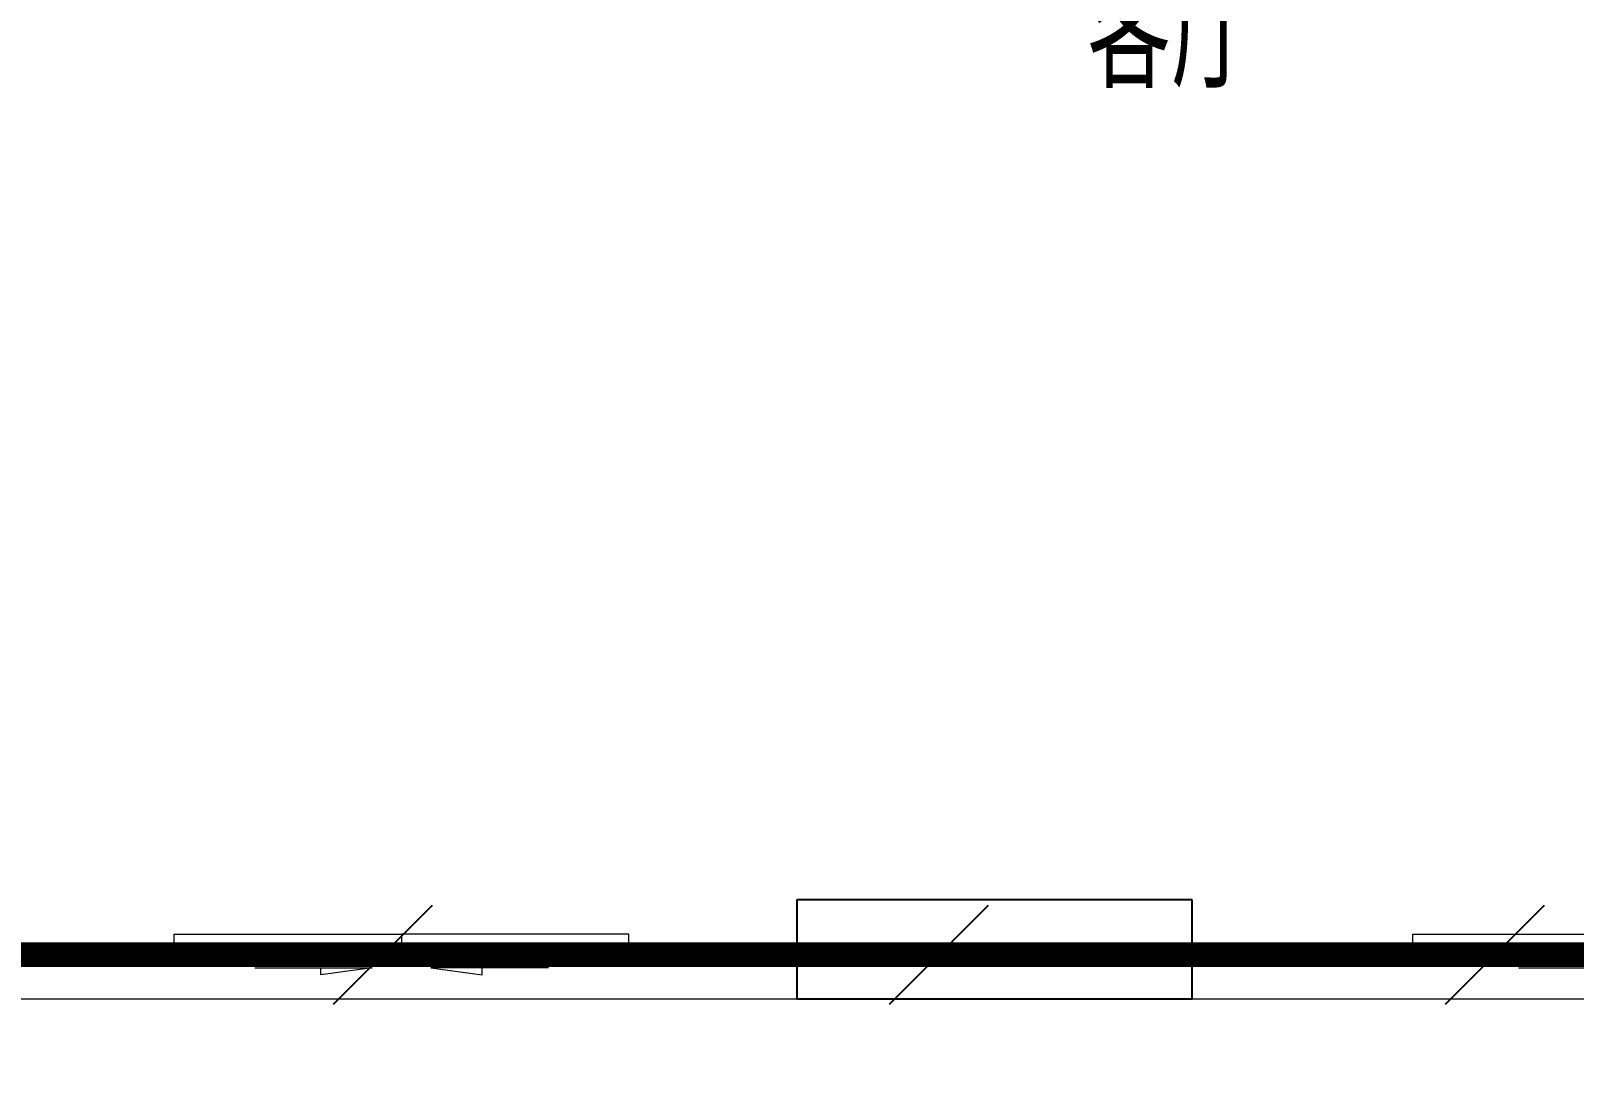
# Model space of a CAD drawing. Extents: x 3753737 to 4713801, y -857380 to 24339.
# Drawn here: x 4166613 to 4169736, y -774233 to -772103 of the extents above; entities that cross this region are included whole.
import ezdxf

# ---------------------------------------------------------------- set-up
doc = ezdxf.new("R2010")
doc.units = 0
doc.header["$LTSCALE"] = 1000
doc.header["$MEASUREMENT"] = 0
doc.linetypes.add('CENTER2', pattern=[1.125, 0.75, -0.125, 0.125, -0.125])
doc.layers.get('0').update_dxf_attribs({"linetype": 'CONTINUOUS'})
for name, color, linetype in [('!!电气', 1, 'CONTINUOUS'), ('SHTLN', 4, 'CONTINUOUS'), ('WALL', 252, 'CONTINUOUS'), ('WIRE-接地', 2, 'CONTINUOUS')]:
    doc.layers.add(name, color=color, linetype=linetype)
doc.layers.add('PUB_TEXT', color=7, linetype='CONTINUOUS', lineweight=20)
doc.layers.add('WINDOW', color=146, linetype='CONTINUOUS', lineweight=20)
doc.styles.get("Standard").update_dxf_attribs({"font": 'gbenor.shx', "bigfont": 'gbcbig.shx'})

# ---------------------------------------------------------------- blocks, each defined once
blk = doc.blocks.new('$DorLib2D$00000138')
at = {"color": 0, "linetype": 'Continuous'}
for p, q in [((-0.2875, 0), (-0.2875, 0.1538)), ((-0.2875, 0.1538), (0, 0.1538)), ((0, 0.1538), (0, 0)), ((0.2875, 0.1538), (0, 0.1538)), ((0.2875, 0), (0.2875, 0.1538)), ((-0.5, -0.1399), (-0.5, 0)), ((-0.5, 0), (-0.2188, 0)), ((0, 0), (-0.2875, 0)), ((-0.2188, 0), (-0.2188, -0.1399)), ((0, 0), (0.2875, 0)), ((0.2188, 0), (0.2188, -0.1399)), ((0.5, 0), (0.2188, 0)), ((0.5, 0), (0.5, -0.1946)), ((0.5, -0.1399), (0.5, 0)), ((-0.2188, -0.1399), (-0.5, -0.1399)), ((0.2188, -0.1399), (0.5, -0.1399)), ((-0.1857, -0.186), (-0.037, -0.186)), ((-0.037, -0.186), (-0.1019, -0.2583)), ((-0.1019, -0.2583), (-0.1019, -0.186)), ((0.1857, -0.186), (0.037, -0.186)), ((0.037, -0.186), (0.1019, -0.2583)), ((0.1019, -0.2583), (0.1019, -0.186))]:
    blk.add_line(p, q, dxfattribs=at)
blk = doc.blocks.new('A$C66B635E3')
at = {"layer": 'WALL', "color": 252}
for p, q in [((43950, 1900), (43150.1, 1900)), ((43150.1, 1900), (43150.1, 1700)), ((43950, 1700), (43950, 1900)), ((43150.1, 1700), (43950, 1700))]:
    blk.add_line(p, q, dxfattribs=at)
at = {"layer": 'WINDOW', "color": 252}
for p, q in [((41550.1, 1700), (43150.1, 1700)), ((43950, 1700), (46050, 1700))]:
    blk.add_line(p, q, dxfattribs=at)
at = {"layer": 'WINDOW', "color": 252, "yscale": 200, "rotation": 1.05571687412406e-09}
for p, xscale, zscale in [((42350.1, 1800), 1600, 1600), ((45000, 1800), 2100, 2100)]:
    blk.add_blockref('$DorLib2D$00000138', p, dxfattribs=dict(at, xscale=xscale, zscale=zscale))
at = {"layer": 'PUB_TEXT', "color": 252}
blk.add_text('客厅', height=236.31, dxfattribs=at).set_placement((43737.1, 3542.5))
blk = doc.blocks.new('$TelecSys$00000008')
blk.add_line((0.4, 0.4), (-0.4, -0.4))

msp = doc.modelspace()

# ---------------------------------------------------------------- linework, layer by layer
at = {"layer": 'WIRE-接地', "color": 2, "linetype": 'CENTER2', "const_width": 50}
msp.add_lwpolyline([(4166821.2, -764861), (4166821.2, -765659.2), (4166821.2, -766661.6), (4175018.3, -766661.6), (4175018.3, -774564.2), (4172314.2, -774564.2), (4172314.2, -773973), (4165713, -773973), (4165713, -775170.7), (4164969.9, -775170.7), (4164969.9, -775767.3), (4160065.7, -775767.3)], dxfattribs=at)

# ---------------------------------------------------------------- block references
at = {"layer": '!!电气'}
msp.add_blockref('A$C66B635E3', (4125013.4, -775762.1), dxfattribs=at)
at = {"layer": 'SHTLN', "color": 2, "xscale": 250, "yscale": 250, "zscale": 250, "rotation": 180}
for p in [(4167326.1, -773973), (4168451.1, -773973), (4169576.1, -773973)]:
    msp.add_blockref('$TelecSys$00000008', p, dxfattribs=at)

doc.saveas('drawing.dxf')
